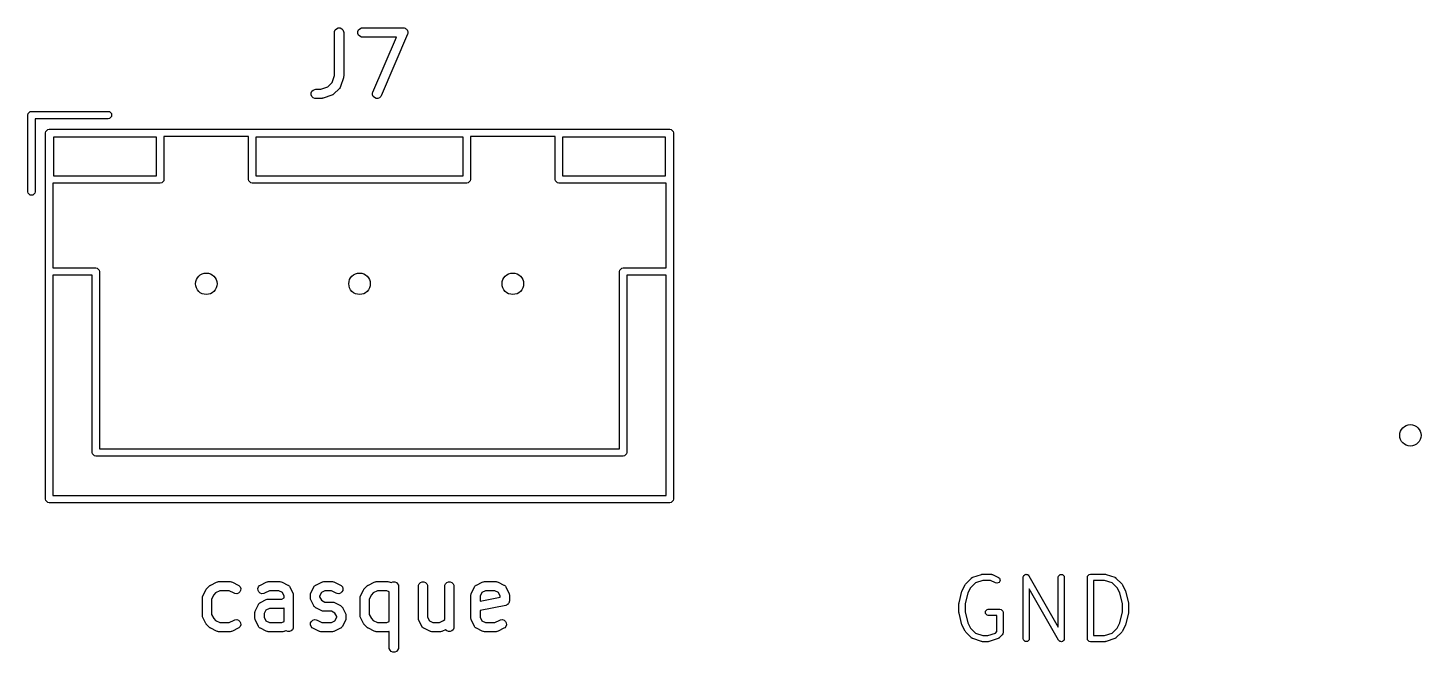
# Model space of a CAD drawing. Header units: inches. Extents: x 0.4 to 11.3, y -7.9 to -0.4.
# Drawn here: x 4.25 to 5.145, y -4.096 to -3.695 of the extents above; entities that cross this region are included whole.
import ezdxf

# ---------------------------------------------------------------- set-up
doc = ezdxf.new("R2010")
doc.units = ezdxf.units.IN
doc.header["$MEASUREMENT"] = 0
doc.layers.add('F.Silkscreen', color=41, linetype='CONTINUOUS', true_color=0xf2eda1)

msp = doc.modelspace()

# ---------------------------------------------------------------- linework, layer by layer
at = {"layer": 'F.Silkscreen', "linetype": 'CONTINUOUS'}
for p, q in [((4.44692, -3.69822), (4.44697, -3.69765)), ((4.44692, -3.72586), (4.44692, -3.69822)), ((4.44697, -3.69765), (4.44741, -3.69658)), ((4.44741, -3.69658), (4.44823, -3.69577)), ((4.44823, -3.69577), (4.44929, -3.69533)), ((4.44929, -3.69533), (4.45044, -3.69533)), ((4.45044, -3.69533), (4.45151, -3.69577)), ((4.45151, -3.69577), (4.45232, -3.69658)), ((4.45232, -3.69658), (4.45276, -3.69765)), ((4.45276, -3.69765), (4.45282, -3.69822)), ((4.45282, -3.69822), (4.45282, -3.72634)), ((4.46197, -3.69765), (4.46241, -3.69658)), ((4.46197, -3.6988), (4.46197, -3.69765)), ((4.46241, -3.69986), (4.46197, -3.6988)), ((4.46241, -3.69658), (4.46323, -3.69577)), ((4.46323, -3.70068), (4.46241, -3.69986)), ((4.46323, -3.69577), (4.46429, -3.69533)), ((4.46429, -3.70112), (4.46323, -3.70068)), ((4.46429, -3.69533), (4.46487, -3.69527)), ((4.46487, -3.70117), (4.46429, -3.70112)), ((4.46487, -3.69527), (4.49111, -3.69527)), ((4.48664, -3.70117), (4.46487, -3.70117)), ((4.47153, -3.73643), (4.48664, -3.70117)), ((4.49383, -3.69938), (4.47695, -3.73875)), ((4.49111, -3.69527), (4.49169, -3.69533)), ((4.49169, -3.69533), (4.49171, -3.69533)), ((4.49171, -3.69533), (4.49172, -3.69533)), ((4.49172, -3.69533), (4.49224, -3.69555)), ((4.49224, -3.69555), (4.49275, -3.69577)), ((4.49275, -3.69577), (4.49277, -3.69578)), ((4.49277, -3.69578), (4.49278, -3.69579)), ((4.49278, -3.69579), (4.49317, -3.69619)), ((4.49317, -3.69619), (4.49357, -3.69658)), ((4.49357, -3.69658), (4.49358, -3.6966)), ((4.49358, -3.6966), (4.49359, -3.69661)), ((4.49359, -3.69661), (4.4938, -3.69713)), ((4.4938, -3.69713), (4.49401, -3.69765)), ((4.494, -3.69883), (4.49383, -3.69938)), ((4.49401, -3.6988), (4.494, -3.69881)), ((4.494, -3.69881), (4.494, -3.69883)), ((4.49401, -3.69765), (4.49401, -3.69766)), ((4.49401, -3.69766), (4.49402, -3.69768)), ((4.49402, -3.69768), (4.49401, -3.69824)), ((4.49401, -3.69824), (4.49401, -3.6988)), ((4.44265, -3.73314), (4.44541, -3.73037)), ((4.44541, -3.73037), (4.44692, -3.72586)), ((4.45267, -3.72728), (4.4508, -3.7329)), ((4.45273, -3.72699), (4.45267, -3.72728)), ((4.45276, -3.72692), (4.45273, -3.72699)), ((4.45278, -3.72681), (4.45276, -3.72692)), ((4.4528, -3.72671), (4.45278, -3.72681)), ((4.45282, -3.72634), (4.45279, -3.72663)), ((4.45279, -3.72663), (4.4528, -3.72671)), ((4.43197, -3.73702), (4.43242, -3.73595)), ((4.43197, -3.73817), (4.43197, -3.73702)), ((4.43242, -3.73923), (4.43197, -3.73817)), ((4.43242, -3.73595), (4.43323, -3.73514)), ((4.43323, -3.74005), (4.43242, -3.73923)), ((4.43323, -3.73514), (4.43429, -3.7347)), ((4.43429, -3.7347), (4.43487, -3.73464)), ((4.43487, -3.73464), (4.43814, -3.73464)), ((4.43814, -3.73464), (4.44265, -3.73314)), ((4.44518, -3.73852), (4.43955, -3.74039)), ((4.44571, -3.73828), (4.44518, -3.73852)), ((4.44579, -3.73821), (4.44571, -3.73828)), ((4.44588, -3.73817), (4.44579, -3.73821)), ((4.44633, -3.7378), (4.44588, -3.73817)), ((4.45008, -3.73405), (4.44633, -3.7378)), ((4.45045, -3.73361), (4.45008, -3.73405)), ((4.45049, -3.73351), (4.45045, -3.73361)), ((4.45056, -3.73343), (4.45049, -3.73351)), ((4.4508, -3.7329), (4.45056, -3.73343)), ((4.47134, -3.73813), (4.47135, -3.73698)), ((4.47177, -3.7392), (4.47134, -3.73813)), ((4.47135, -3.73698), (4.47153, -3.73643)), ((4.47257, -3.74003), (4.47177, -3.7392)), ((4.47668, -3.73926), (4.47585, -3.74007)), ((4.47695, -3.73875), (4.47668, -3.73926)), ((4.43429, -3.74049), (4.43323, -3.74005)), ((4.43487, -3.74054), (4.43429, -3.74049)), ((4.43862, -3.74054), (4.43487, -3.74054)), ((4.43891, -3.74052), (4.43862, -3.74054)), ((4.43899, -3.74052), (4.43891, -3.74052)), ((4.43909, -3.7405), (4.43899, -3.74052)), ((4.4392, -3.74049), (4.43909, -3.7405)), ((4.43927, -3.74046), (4.4392, -3.74049)), ((4.43955, -3.74039), (4.43927, -3.74046)), ((4.47363, -3.74048), (4.47257, -3.74003)), ((4.47478, -3.74049), (4.47363, -3.74048)), ((4.47585, -3.74007), (4.47478, -3.74049)), ((4.25, -3.75118), (4.25018, -3.75028)), ((4.25, -3.80039), (4.25, -3.75118)), ((4.25018, -3.75028), (4.25146, -3.749)), ((4.25146, -3.749), (4.25236, -3.74882)), ((4.25236, -3.74882), (4.30157, -3.74882)), ((4.30157, -3.75354), (4.25472, -3.75354)), ((4.25472, -3.75354), (4.25472, -3.80039)), ((4.30157, -3.74882), (4.30248, -3.749)), ((4.30248, -3.75336), (4.30157, -3.75354)), ((4.30248, -3.749), (4.30376, -3.75028)), ((4.30376, -3.75209), (4.30248, -3.75336)), ((4.30376, -3.75028), (4.30376, -3.75209)), ((4.26142, -3.7626), (4.2616, -3.76169)), ((4.26142, -3.99764), (4.26142, -3.7626)), ((4.2616, -3.76169), (4.26288, -3.76042)), ((4.26288, -3.76042), (4.26378, -3.76024)), ((4.26378, -3.76024), (4.6622, -3.76024)), ((4.26654, -3.76535), (4.26654, -3.79016)), ((4.33268, -3.76535), (4.26654, -3.76535)), ((4.33268, -3.79016), (4.33268, -3.76535)), ((4.39173, -3.76496), (4.3374, -3.76496)), ((4.3374, -3.76496), (4.3374, -3.79252)), ((4.39173, -3.79252), (4.39173, -3.76496)), ((4.39646, -3.76535), (4.39646, -3.79016)), ((4.52953, -3.76535), (4.39646, -3.76535)), ((4.52953, -3.79016), (4.52953, -3.76535)), ((4.53425, -3.76496), (4.53425, -3.79252)), ((4.58858, -3.76496), (4.53425, -3.76496)), ((4.58858, -3.79252), (4.58858, -3.76496)), ((4.59331, -3.76535), (4.59331, -3.79016)), ((4.65945, -3.76535), (4.59331, -3.76535)), ((4.65945, -3.79016), (4.65945, -3.76535)), ((4.6622, -3.76024), (4.66311, -3.76042)), ((4.66311, -3.76042), (4.66439, -3.76169)), ((4.66439, -3.76169), (4.66457, -3.7626)), ((4.66457, -3.7626), (4.66457, -3.99764)), ((4.26654, -3.79016), (4.33268, -3.79016)), ((4.33722, -3.79342), (4.33594, -3.7947)), ((4.3374, -3.79252), (4.33722, -3.79342)), ((4.39191, -3.79342), (4.39173, -3.79252)), ((4.39319, -3.7947), (4.39191, -3.79342)), ((4.39646, -3.79016), (4.52953, -3.79016)), ((4.53407, -3.79342), (4.53279, -3.7947)), ((4.53425, -3.79252), (4.53407, -3.79342)), ((4.58876, -3.79342), (4.58858, -3.79252)), ((4.59004, -3.7947), (4.58876, -3.79342)), ((4.59331, -3.79016), (4.65945, -3.79016)), ((4.25018, -3.8013), (4.25, -3.80039)), ((4.25146, -3.80258), (4.25018, -3.8013)), ((4.25454, -3.8013), (4.25327, -3.80258)), ((4.25472, -3.80039), (4.25454, -3.8013)), ((4.33504, -3.79488), (4.26614, -3.79488)), ((4.26614, -3.79488), (4.26614, -3.84921)), ((4.33594, -3.7947), (4.33504, -3.79488)), ((4.39409, -3.79488), (4.39319, -3.7947)), ((4.53189, -3.79488), (4.39409, -3.79488)), ((4.53279, -3.7947), (4.53189, -3.79488)), ((4.59094, -3.79488), (4.59004, -3.7947)), ((4.65984, -3.79488), (4.59094, -3.79488)), ((4.65984, -3.84921), (4.65984, -3.79488)), ((4.25327, -3.80258), (4.25146, -3.80258)), ((4.26614, -3.84921), (4.2937, -3.84921)), ((4.26614, -3.85394), (4.26614, -3.99528)), ((4.29134, -3.85394), (4.26614, -3.85394)), ((4.29134, -3.96772), (4.29134, -3.85394)), ((4.2937, -3.84921), (4.2946, -3.84939)), ((4.2946, -3.84939), (4.29588, -3.85067)), ((4.29588, -3.85067), (4.29606, -3.85157)), ((4.29606, -3.85157), (4.29606, -3.96535)), ((4.62992, -3.85157), (4.6301, -3.85067)), ((4.62992, -3.96535), (4.62992, -3.85157)), ((4.6301, -3.85067), (4.63138, -3.84939)), ((4.63138, -3.84939), (4.63228, -3.84921)), ((4.63228, -3.84921), (4.65984, -3.84921)), ((4.65984, -3.85394), (4.63465, -3.85394)), ((4.63465, -3.85394), (4.63465, -3.96772)), ((4.65984, -3.99528), (4.65984, -3.85394)), ((4.29152, -3.96862), (4.29134, -3.96772)), ((4.2928, -3.9699), (4.29152, -3.96862)), ((4.2937, -3.97008), (4.2928, -3.9699)), ((4.46299, -3.97008), (4.2937, -3.97008)), ((4.29606, -3.96535), (4.46299, -3.96535)), ((4.46299, -3.96535), (4.62992, -3.96535)), ((4.63228, -3.97008), (4.46299, -3.97008)), ((4.63319, -3.9699), (4.63228, -3.97008)), ((4.63447, -3.96862), (4.63319, -3.9699)), ((4.63465, -3.96772), (4.63447, -3.96862)), ((4.2616, -3.99854), (4.26142, -3.99764)), ((4.26288, -3.99982), (4.2616, -3.99854)), ((4.26614, -3.99528), (4.65984, -3.99528)), ((4.66439, -3.99854), (4.66311, -3.99982)), ((4.66457, -3.99764), (4.66439, -3.99854)), ((4.26378, -4), (4.26288, -3.99982)), ((4.6622, -4), (4.26378, -4)), ((4.66311, -3.99982), (4.6622, -4)), ((4.36704, -4.05296), (4.36713, -4.05289)), ((4.36713, -4.05289), (4.3672, -4.05286)), ((4.3672, -4.05286), (4.36745, -4.0527)), ((4.36745, -4.0527), (4.3712, -4.05083)), ((4.3712, -4.05083), (4.37174, -4.05062)), ((4.37174, -4.05062), (4.37184, -4.05062)), ((4.37184, -4.05062), (4.37194, -4.05057)), ((4.37194, -4.05057), (4.37252, -4.05052)), ((4.37252, -4.05052), (4.38001, -4.05052)), ((4.38001, -4.05052), (4.38059, -4.05057)), ((4.38059, -4.05057), (4.38069, -4.05062)), ((4.38069, -4.05062), (4.38079, -4.05062)), ((4.38079, -4.05062), (4.38134, -4.05083)), ((4.38134, -4.05083), (4.38509, -4.0527)), ((4.38509, -4.0527), (4.38557, -4.05301)), ((4.39883, -4.05301), (4.39932, -4.0527)), ((4.39932, -4.0527), (4.40307, -4.05083)), ((4.40307, -4.05083), (4.40361, -4.05062)), ((4.40361, -4.05062), (4.40371, -4.05062)), ((4.40371, -4.05062), (4.40381, -4.05057)), ((4.40381, -4.05057), (4.40439, -4.05052)), ((4.40439, -4.05052), (4.41189, -4.05052)), ((4.41189, -4.05052), (4.41246, -4.05057)), ((4.41246, -4.05057), (4.41256, -4.05062)), ((4.41256, -4.05062), (4.41267, -4.05062)), ((4.41267, -4.05062), (4.41321, -4.05083)), ((4.41321, -4.05083), (4.41696, -4.0527)), ((4.41696, -4.0527), (4.41705, -4.05276)), ((4.41705, -4.05276), (4.4171, -4.05278)), ((4.4171, -4.05278), (4.41715, -4.05283)), ((4.41715, -4.05283), (4.41745, -4.05301)), ((4.43445, -4.05301), (4.43474, -4.05283)), ((4.43474, -4.05283), (4.4348, -4.05278)), ((4.4348, -4.05278), (4.43484, -4.05276)), ((4.43484, -4.05276), (4.43494, -4.0527)), ((4.43494, -4.0527), (4.43869, -4.05083)), ((4.43869, -4.05083), (4.43923, -4.05062)), ((4.43923, -4.05062), (4.43933, -4.05062)), ((4.43933, -4.05062), (4.43943, -4.05057)), ((4.43943, -4.05057), (4.44001, -4.05052)), ((4.44001, -4.05052), (4.44563, -4.05052)), ((4.44563, -4.05052), (4.44621, -4.05057)), ((4.44621, -4.05057), (4.44631, -4.05062)), ((4.44631, -4.05062), (4.44641, -4.05062)), ((4.44641, -4.05062), (4.44695, -4.05083)), ((4.44695, -4.05083), (4.4507, -4.0527)), ((4.4507, -4.0527), (4.45119, -4.05301)), ((4.46828, -4.05296), (4.46836, -4.05289)), ((4.46836, -4.05289), (4.46844, -4.05286)), ((4.46844, -4.05286), (4.46868, -4.0527)), ((4.46868, -4.0527), (4.47243, -4.05083)), ((4.47243, -4.05083), (4.47297, -4.05062)), ((4.47297, -4.05062), (4.47308, -4.05062)), ((4.47308, -4.05062), (4.47318, -4.05057)), ((4.47318, -4.05057), (4.47375, -4.05052)), ((4.47375, -4.05052), (4.48125, -4.05052)), ((4.48125, -4.05052), (4.48183, -4.05057)), ((4.48183, -4.05057), (4.48193, -4.05062)), ((4.48193, -4.05062), (4.48203, -4.05062)), ((4.48203, -4.05062), (4.48257, -4.05083)), ((4.48257, -4.05083), (4.48322, -4.05115)), ((4.48322, -4.05115), (4.48336, -4.05102)), ((4.48336, -4.05102), (4.48443, -4.05057)), ((4.48443, -4.05057), (4.48558, -4.05057)), ((4.48558, -4.05057), (4.48664, -4.05102)), ((4.48664, -4.05102), (4.48746, -4.05183)), ((4.48746, -4.05183), (4.4879, -4.05289)), ((4.4879, -4.05289), (4.48795, -4.05347)), ((4.5008, -4.05347), (4.50085, -4.05289)), ((4.50085, -4.05289), (4.50129, -4.05183)), ((4.50129, -4.05183), (4.50211, -4.05102)), ((4.50211, -4.05102), (4.50317, -4.05057)), ((4.50317, -4.05057), (4.50433, -4.05057)), ((4.50433, -4.05057), (4.50539, -4.05102)), ((4.50539, -4.05102), (4.5062, -4.05183)), ((4.5062, -4.05183), (4.50665, -4.05289)), ((4.50665, -4.05289), (4.5067, -4.05347)), ((4.51767, -4.05347), (4.51773, -4.05289)), ((4.51773, -4.05289), (4.51817, -4.05183)), ((4.51817, -4.05183), (4.51898, -4.05102)), ((4.51898, -4.05102), (4.52005, -4.05057)), ((4.52005, -4.05057), (4.5212, -4.05057)), ((4.5212, -4.05057), (4.52226, -4.05102)), ((4.52226, -4.05102), (4.52308, -4.05183)), ((4.52308, -4.05183), (4.52352, -4.05289)), ((4.52352, -4.05289), (4.52358, -4.05347)), ((4.53756, -4.05301), (4.53785, -4.05283)), ((4.53785, -4.05283), (4.53791, -4.05278)), ((4.53791, -4.05278), (4.53795, -4.05276)), ((4.53795, -4.05276), (4.53805, -4.0527)), ((4.53805, -4.0527), (4.5418, -4.05083)), ((4.5418, -4.05083), (4.54234, -4.05062)), ((4.54234, -4.05062), (4.54245, -4.05062)), ((4.54245, -4.05062), (4.54254, -4.05057)), ((4.54254, -4.05057), (4.54312, -4.05052)), ((4.54312, -4.05052), (4.55062, -4.05052)), ((4.55062, -4.05052), (4.55119, -4.05057)), ((4.55119, -4.05057), (4.55129, -4.05062)), ((4.55129, -4.05062), (4.5514, -4.05062)), ((4.5514, -4.05062), (4.55194, -4.05083)), ((4.55194, -4.05083), (4.55569, -4.0527)), ((4.55569, -4.0527), (4.55579, -4.05276)), ((4.55579, -4.05276), (4.55583, -4.05278)), ((4.55583, -4.05278), (4.55589, -4.05283)), ((4.55589, -4.05283), (4.55618, -4.05301)), ((4.84997, -4.05623), (4.85184, -4.05248)), ((4.85184, -4.05248), (4.85204, -4.05223)), ((4.85204, -4.05223), (4.85221, -4.05197)), ((4.85221, -4.05197), (4.85596, -4.04822)), ((4.85842, -4.05133), (4.85522, -4.05452)), ((4.85596, -4.04822), (4.85604, -4.04816)), ((4.85604, -4.04816), (4.85606, -4.04812)), ((4.85606, -4.04812), (4.85634, -4.04796)), ((4.85634, -4.04796), (4.8566, -4.04779)), ((4.8566, -4.04779), (4.85664, -4.04779)), ((4.85664, -4.04779), (4.85673, -4.04774)), ((4.85673, -4.04774), (4.86235, -4.04587)), ((4.8633, -4.0497), (4.85842, -4.05133)), ((4.86235, -4.04587), (4.86267, -4.04583)), ((4.86267, -4.04583), (4.86298, -4.04576)), ((4.86298, -4.04576), (4.8686, -4.04576)), ((4.86814, -4.0497), (4.8633, -4.0497)), ((4.87147, -4.05137), (4.86814, -4.0497)), ((4.8686, -4.04576), (4.8687, -4.04578)), ((4.8687, -4.04578), (4.86874, -4.04577)), ((4.86874, -4.04577), (4.86904, -4.04585)), ((4.86904, -4.04585), (4.86935, -4.04591)), ((4.86935, -4.04591), (4.86939, -4.04595)), ((4.86939, -4.04595), (4.86948, -4.04597)), ((4.86948, -4.04597), (4.87323, -4.04785)), ((4.87221, -4.05157), (4.87147, -4.05137)), ((4.87364, -4.05109), (4.87221, -4.05157)), ((4.87323, -4.04785), (4.87384, -4.04832)), ((4.87431, -4.04975), (4.87364, -4.05109)), ((4.87384, -4.04832), (4.87431, -4.04975)), ((4.88913, -4.04773), (4.88928, -4.04698)), ((4.88913, -4.0871), (4.88913, -4.04773)), ((4.88928, -4.04698), (4.88947, -4.04679)), ((4.88947, -4.04679), (4.88954, -4.04653)), ((4.88954, -4.04653), (4.88998, -4.04627)), ((4.88998, -4.04627), (4.89034, -4.04591)), ((4.89034, -4.04591), (4.89061, -4.04591)), ((4.89061, -4.04591), (4.89085, -4.04578)), ((4.89085, -4.04578), (4.89134, -4.04591)), ((4.89134, -4.04591), (4.89185, -4.04591)), ((4.89185, -4.04591), (4.89204, -4.04611)), ((4.89204, -4.04611), (4.8923, -4.04618)), ((4.8923, -4.04618), (4.89281, -4.04676)), ((4.89281, -4.04676), (4.91163, -4.07969)), ((4.91163, -4.04773), (4.91178, -4.04698)), ((4.91163, -4.07969), (4.91163, -4.04773)), ((4.91178, -4.04698), (4.91284, -4.04591)), ((4.91284, -4.04591), (4.91435, -4.04591)), ((4.91435, -4.04591), (4.91541, -4.04698)), ((4.91541, -4.04698), (4.91556, -4.04773)), ((4.91556, -4.04773), (4.91556, -4.0871)), ((4.93037, -4.04773), (4.93052, -4.04698)), ((4.93037, -4.0871), (4.93037, -4.04773)), ((4.93052, -4.04698), (4.93159, -4.04591)), ((4.93159, -4.04591), (4.93234, -4.04576)), ((4.93234, -4.04576), (4.94172, -4.04576)), ((4.9414, -4.0497), (4.93431, -4.0497)), ((4.93431, -4.0497), (4.93431, -4.08513)), ((4.94628, -4.05133), (4.9414, -4.0497)), ((4.94172, -4.04576), (4.94203, -4.04583)), ((4.94203, -4.04583), (4.94234, -4.04587)), ((4.94234, -4.04587), (4.94796, -4.04774)), ((4.94947, -4.05452), (4.94628, -4.05133)), ((4.94796, -4.04774), (4.94805, -4.04779)), ((4.94805, -4.04779), (4.94809, -4.04779)), ((4.94809, -4.04779), (4.94836, -4.04796)), ((4.94836, -4.04796), (4.94863, -4.04812)), ((4.94863, -4.04812), (4.94865, -4.04816)), ((4.94865, -4.04816), (4.94873, -4.04822)), ((4.94873, -4.04822), (4.95248, -4.05197)), ((4.95248, -4.05197), (4.95266, -4.05223)), ((4.95266, -4.05223), (4.95285, -4.05248)), ((4.95285, -4.05248), (4.95473, -4.05623)), ((4.36206, -4.06097), (4.36212, -4.06039)), ((4.36206, -4.07222), (4.36206, -4.06097)), ((4.36212, -4.06039), (4.36216, -4.0603)), ((4.36216, -4.0603), (4.36217, -4.06019)), ((4.36217, -4.06019), (4.36238, -4.05965)), ((4.36238, -4.05965), (4.36425, -4.0559)), ((4.36425, -4.0559), (4.36441, -4.05565)), ((4.36441, -4.05565), (4.36444, -4.05558)), ((4.36444, -4.05558), (4.3645, -4.0555)), ((4.3645, -4.0555), (4.36456, -4.05541)), ((4.36456, -4.05541), (4.36462, -4.05536)), ((4.36462, -4.05536), (4.3648, -4.05513)), ((4.3648, -4.05513), (4.36668, -4.05326)), ((4.36668, -4.05326), (4.3669, -4.05307)), ((4.3669, -4.05307), (4.36696, -4.05301)), ((4.36696, -4.05301), (4.36704, -4.05296)), ((4.36932, -4.05897), (4.36797, -4.06167)), ((4.36797, -4.06167), (4.36797, -4.07152)), ((4.37052, -4.05777), (4.36932, -4.05897)), ((4.37321, -4.05642), (4.37052, -4.05777)), ((4.37932, -4.05642), (4.37321, -4.05642)), ((4.38244, -4.05799), (4.37932, -4.05642)), ((4.38298, -4.05819), (4.38244, -4.05799)), ((4.38413, -4.05827), (4.38298, -4.05819)), ((4.38523, -4.05791), (4.38413, -4.05827)), ((4.3861, -4.05716), (4.38523, -4.05791)), ((4.38557, -4.05301), (4.38633, -4.05388)), ((4.38661, -4.05613), (4.3861, -4.05716)), ((4.38633, -4.05388), (4.38669, -4.05498)), ((4.38669, -4.05498), (4.38661, -4.05613)), ((4.39771, -4.05498), (4.39807, -4.05388)), ((4.39779, -4.05613), (4.39771, -4.05498)), ((4.3983, -4.05716), (4.39779, -4.05613)), ((4.39807, -4.05388), (4.39883, -4.05301)), ((4.39918, -4.05791), (4.3983, -4.05716)), ((4.40027, -4.05827), (4.39918, -4.05791)), ((4.40142, -4.05819), (4.40027, -4.05827)), ((4.40196, -4.05799), (4.40142, -4.05819)), ((4.40508, -4.05642), (4.40196, -4.05799)), ((4.40361, -4.06187), (4.40371, -4.06186)), ((4.40371, -4.06186), (4.40381, -4.06182)), ((4.40381, -4.06182), (4.40439, -4.06177)), ((4.40439, -4.06177), (4.41306, -4.06177)), ((4.41119, -4.05642), (4.40508, -4.05642)), ((4.41343, -4.05755), (4.41119, -4.05642)), ((4.41306, -4.06177), (4.41456, -4.06102)), ((4.41456, -4.05979), (4.41343, -4.05755)), ((4.41456, -4.06102), (4.41456, -4.05979)), ((4.41745, -4.05301), (4.41769, -4.05329)), ((4.41769, -4.05329), (4.41797, -4.05353)), ((4.41797, -4.05353), (4.41815, -4.05383)), ((4.41815, -4.05383), (4.4182, -4.05388)), ((4.4182, -4.05388), (4.41822, -4.05393)), ((4.41822, -4.05393), (4.41828, -4.05402)), ((4.41828, -4.05402), (4.42015, -4.05777)), ((4.42015, -4.05777), (4.42036, -4.05831)), ((4.42036, -4.05831), (4.42037, -4.05842)), ((4.42037, -4.05842), (4.42041, -4.05852)), ((4.42041, -4.05852), (4.42046, -4.05909)), ((4.42046, -4.05909), (4.42046, -4.07972)), ((4.43143, -4.05909), (4.43149, -4.05852)), ((4.43143, -4.06097), (4.43143, -4.05909)), ((4.43149, -4.06155), (4.43143, -4.06097)), ((4.43149, -4.05852), (4.43153, -4.05842)), ((4.43153, -4.06164), (4.43149, -4.06155)), ((4.43153, -4.05842), (4.43154, -4.05831)), ((4.43154, -4.06175), (4.43153, -4.06164)), ((4.43154, -4.05831), (4.43174, -4.05777)), ((4.43174, -4.06229), (4.43154, -4.06175)), ((4.43174, -4.05777), (4.43362, -4.05402)), ((4.43362, -4.05402), (4.43368, -4.05393)), ((4.43368, -4.05393), (4.43369, -4.05388)), ((4.43369, -4.05388), (4.43374, -4.05383)), ((4.43374, -4.05383), (4.43393, -4.05353)), ((4.43393, -4.05353), (4.4342, -4.05329)), ((4.4342, -4.05329), (4.43445, -4.05301)), ((4.43846, -4.05755), (4.43734, -4.05979)), ((4.43734, -4.05979), (4.43734, -4.06027)), ((4.43734, -4.06027), (4.43846, -4.06252)), ((4.4407, -4.05642), (4.43846, -4.05755)), ((4.44493, -4.05642), (4.4407, -4.05642)), ((4.44806, -4.05799), (4.44493, -4.05642)), ((4.4486, -4.05819), (4.44806, -4.05799)), ((4.44975, -4.05827), (4.4486, -4.05819)), ((4.45084, -4.05791), (4.44975, -4.05827)), ((4.45171, -4.05716), (4.45084, -4.05791)), ((4.45119, -4.05301), (4.45195, -4.05388)), ((4.45223, -4.05613), (4.45171, -4.05716)), ((4.45195, -4.05388), (4.45231, -4.05498)), ((4.45231, -4.05498), (4.45223, -4.05613)), ((4.4633, -4.06097), (4.46336, -4.06039)), ((4.4633, -4.07222), (4.4633, -4.06097)), ((4.46336, -4.06039), (4.4634, -4.0603)), ((4.4634, -4.0603), (4.46341, -4.06019)), ((4.46341, -4.06019), (4.46361, -4.05965)), ((4.46361, -4.05965), (4.46549, -4.0559)), ((4.46549, -4.0559), (4.46564, -4.05565)), ((4.46564, -4.05565), (4.46567, -4.05558)), ((4.46567, -4.05558), (4.46574, -4.0555)), ((4.46574, -4.0555), (4.4658, -4.05541)), ((4.4658, -4.05541), (4.46586, -4.05536)), ((4.46586, -4.05536), (4.46604, -4.05513)), ((4.46604, -4.05513), (4.46792, -4.05326)), ((4.46792, -4.05326), (4.46814, -4.05307)), ((4.46814, -4.05307), (4.46819, -4.05301)), ((4.46819, -4.05301), (4.46828, -4.05296)), ((4.47056, -4.05897), (4.46921, -4.06167)), ((4.46921, -4.06167), (4.46921, -4.07152)), ((4.47175, -4.05777), (4.47056, -4.05897)), ((4.47445, -4.05642), (4.47175, -4.05777)), ((4.48056, -4.05642), (4.47445, -4.05642)), ((4.48205, -4.05717), (4.48056, -4.05642)), ((4.48205, -4.07602), (4.48205, -4.05717)), ((4.48795, -4.05347), (4.48795, -4.09284)), ((4.5008, -4.07409), (4.5008, -4.05347)), ((4.5067, -4.05347), (4.5067, -4.0734)), ((4.51767, -4.07474), (4.51767, -4.05347)), ((4.52358, -4.05347), (4.52358, -4.07972)), ((4.53454, -4.05909), (4.5346, -4.05852)), ((4.53454, -4.07409), (4.53454, -4.05909)), ((4.5346, -4.05852), (4.53464, -4.05842)), ((4.53464, -4.05842), (4.53465, -4.05831)), ((4.53465, -4.05831), (4.53485, -4.05777)), ((4.53485, -4.05777), (4.53673, -4.05402)), ((4.53673, -4.05402), (4.53679, -4.05393)), ((4.53679, -4.05393), (4.5368, -4.05388)), ((4.5368, -4.05388), (4.53685, -4.05383)), ((4.53685, -4.05383), (4.53704, -4.05353)), ((4.53704, -4.05353), (4.53732, -4.05329)), ((4.53732, -4.05329), (4.53756, -4.05301)), ((4.54157, -4.05755), (4.54045, -4.05979)), ((4.54045, -4.05979), (4.54045, -4.06299)), ((4.54045, -4.06299), (4.55329, -4.06042)), ((4.54382, -4.05642), (4.54157, -4.05755)), ((4.54992, -4.05642), (4.54382, -4.05642)), ((4.55217, -4.05755), (4.54992, -4.05642)), ((4.55329, -4.05979), (4.55217, -4.05755)), ((4.55329, -4.06042), (4.55329, -4.05979)), ((4.55618, -4.05301), (4.55642, -4.05329)), ((4.55642, -4.05329), (4.5567, -4.05353)), ((4.5567, -4.05353), (4.55688, -4.05383)), ((4.55688, -4.05383), (4.55693, -4.05388)), ((4.55693, -4.05388), (4.55695, -4.05393)), ((4.55695, -4.05393), (4.55701, -4.05402)), ((4.55701, -4.05402), (4.55888, -4.05777)), ((4.55888, -4.05777), (4.55909, -4.05831)), ((4.55909, -4.05831), (4.5591, -4.05842)), ((4.5591, -4.05842), (4.55914, -4.05852)), ((4.55914, -4.05852), (4.5592, -4.05909)), ((4.5592, -4.05909), (4.5592, -4.06284)), ((4.84794, -4.06413), (4.84982, -4.05663)), ((4.84982, -4.05663), (4.84991, -4.05643)), ((4.84991, -4.05643), (4.84997, -4.05623)), ((4.85359, -4.05779), (4.85182, -4.06485)), ((4.85522, -4.05452), (4.85359, -4.05779)), ((4.91189, -4.08808), (4.89307, -4.05515)), ((4.89307, -4.05515), (4.89307, -4.0871)), ((4.95111, -4.05779), (4.94947, -4.05452)), ((4.95287, -4.06485), (4.95111, -4.05779)), ((4.95473, -4.05623), (4.95478, -4.05643)), ((4.95478, -4.05643), (4.95487, -4.05663)), ((4.95487, -4.05663), (4.95675, -4.06413)), ((4.39581, -4.07034), (4.39587, -4.06977)), ((4.39581, -4.07409), (4.39581, -4.07034)), ((4.39587, -4.06977), (4.39591, -4.06967)), ((4.39591, -4.06956), (4.39612, -4.06902)), ((4.39591, -4.06967), (4.39591, -4.06956)), ((4.39612, -4.06902), (4.398, -4.06527)), ((4.398, -4.06527), (4.39806, -4.06518)), ((4.39806, -4.06518), (4.39807, -4.06513)), ((4.39807, -4.06513), (4.39812, -4.06508)), ((4.39812, -4.06508), (4.3983, -4.06478)), ((4.3983, -4.06478), (4.39858, -4.06454)), ((4.39858, -4.06454), (4.39883, -4.06426)), ((4.39883, -4.06426), (4.39912, -4.06408)), ((4.39912, -4.06408), (4.39918, -4.06403)), ((4.39918, -4.06403), (4.39922, -4.06401)), ((4.39922, -4.06401), (4.39932, -4.06395)), ((4.39932, -4.06395), (4.40307, -4.06208)), ((4.40284, -4.06879), (4.40172, -4.07104)), ((4.40508, -4.06767), (4.40284, -4.06879)), ((4.40307, -4.06208), (4.40361, -4.06187)), ((4.41376, -4.06767), (4.40508, -4.06767)), ((4.41434, -4.06762), (4.41376, -4.06767)), ((4.41443, -4.06757), (4.41434, -4.06762)), ((4.41454, -4.06757), (4.41443, -4.06757)), ((4.41456, -4.06756), (4.41454, -4.06757)), ((4.41456, -4.07602), (4.41456, -4.06756)), ((4.43362, -4.06604), (4.43174, -4.06229)), ((4.43368, -4.06614), (4.43362, -4.06604)), ((4.43369, -4.06618), (4.43368, -4.06614)), ((4.43374, -4.06624), (4.43369, -4.06618)), ((4.43393, -4.06653), (4.43374, -4.06624)), ((4.4342, -4.06677), (4.43393, -4.06653)), ((4.43445, -4.06705), (4.4342, -4.06677)), ((4.43474, -4.06724), (4.43445, -4.06705)), ((4.4348, -4.06728), (4.43474, -4.06724)), ((4.43484, -4.0673), (4.4348, -4.06728)), ((4.43494, -4.06736), (4.43484, -4.0673)), ((4.43869, -4.06923), (4.43494, -4.06736)), ((4.43846, -4.06252), (4.4407, -4.06364)), ((4.43923, -4.06944), (4.43869, -4.06923)), ((4.43933, -4.06945), (4.43923, -4.06944)), ((4.43943, -4.06949), (4.43933, -4.06945)), ((4.44001, -4.06955), (4.43943, -4.06949)), ((4.44493, -4.06955), (4.44001, -4.06955)), ((4.4407, -4.06364), (4.44563, -4.06364)), ((4.44718, -4.07067), (4.44493, -4.06955)), ((4.44563, -4.06364), (4.44621, -4.0637)), ((4.44621, -4.0637), (4.44631, -4.06374)), ((4.44631, -4.06374), (4.44641, -4.06375)), ((4.44641, -4.06375), (4.44695, -4.06395)), ((4.44695, -4.06395), (4.4507, -4.06583)), ((4.4483, -4.07292), (4.44718, -4.07067)), ((4.4507, -4.06583), (4.4508, -4.06589)), ((4.4508, -4.06589), (4.45084, -4.0659)), ((4.45084, -4.0659), (4.4509, -4.06595)), ((4.4509, -4.06595), (4.45119, -4.06614)), ((4.45119, -4.06614), (4.45143, -4.06642)), ((4.45143, -4.06642), (4.45171, -4.06666)), ((4.45171, -4.06666), (4.4519, -4.06695)), ((4.4519, -4.06695), (4.45195, -4.06701)), ((4.45195, -4.06701), (4.45196, -4.06705)), ((4.45196, -4.06705), (4.45202, -4.06715)), ((4.45202, -4.06715), (4.4539, -4.0709)), ((4.55682, -4.06574), (4.54045, -4.06901)), ((4.54045, -4.06901), (4.54045, -4.0734)), ((4.55738, -4.06557), (4.55682, -4.06574)), ((4.55762, -4.06541), (4.55738, -4.06557)), ((4.55788, -4.0653), (4.55762, -4.06541)), ((4.55809, -4.06509), (4.55788, -4.0653)), ((4.55833, -4.06493), (4.55809, -4.06509)), ((4.55849, -4.06469), (4.55833, -4.06493)), ((4.5587, -4.06448), (4.55849, -4.06469)), ((4.55881, -4.06421), (4.5587, -4.06448)), ((4.55897, -4.06397), (4.55881, -4.06421)), ((4.55903, -4.06369), (4.55897, -4.06397)), ((4.55914, -4.06342), (4.55903, -4.06369)), ((4.5592, -4.06284), (4.55914, -4.06342)), ((4.84788, -4.06461), (4.84793, -4.06437)), ((4.84788, -4.07023), (4.84788, -4.06461)), ((4.84793, -4.07047), (4.84788, -4.07023)), ((4.84793, -4.06437), (4.84794, -4.06413)), ((4.84794, -4.07071), (4.84793, -4.07047)), ((4.84982, -4.07821), (4.84794, -4.07071)), ((4.85182, -4.06485), (4.85182, -4.06999)), ((4.85182, -4.06999), (4.85359, -4.07704)), ((4.86491, -4.06948), (4.86597, -4.06841)), ((4.86491, -4.07098), (4.86491, -4.06948)), ((4.86597, -4.06841), (4.86673, -4.06826)), ((4.86673, -4.06826), (4.87422, -4.06826)), ((4.87422, -4.06826), (4.87498, -4.06841)), ((4.87498, -4.06841), (4.87604, -4.06948)), ((4.87604, -4.06948), (4.87619, -4.07023)), ((4.87619, -4.07023), (4.87619, -4.08335)), ((4.95111, -4.07704), (4.95287, -4.06999)), ((4.95287, -4.06999), (4.95287, -4.06485)), ((4.95675, -4.07071), (4.95487, -4.07821)), ((4.95675, -4.06413), (4.95676, -4.06437)), ((4.95676, -4.07047), (4.95675, -4.07071)), ((4.95676, -4.06437), (4.95681, -4.06461)), ((4.95681, -4.07023), (4.95676, -4.07047)), ((4.95681, -4.06461), (4.95681, -4.07023)), ((4.36212, -4.07279), (4.36206, -4.07222)), ((4.36216, -4.07289), (4.36212, -4.07279)), ((4.36217, -4.073), (4.36216, -4.07289)), ((4.36238, -4.07354), (4.36217, -4.073)), ((4.36425, -4.07729), (4.36238, -4.07354)), ((4.36441, -4.07754), (4.36425, -4.07729)), ((4.36444, -4.07761), (4.36441, -4.07754)), ((4.3645, -4.07769), (4.36444, -4.07761)), ((4.36456, -4.07778), (4.3645, -4.07769)), ((4.36462, -4.07783), (4.36456, -4.07778)), ((4.3648, -4.07806), (4.36462, -4.07783)), ((4.36668, -4.07993), (4.3648, -4.07806)), ((4.36797, -4.07152), (4.36932, -4.07422)), ((4.36932, -4.07422), (4.37052, -4.07542)), ((4.37052, -4.07542), (4.37321, -4.07676)), ((4.37321, -4.07676), (4.37932, -4.07676)), ((4.37932, -4.07676), (4.38244, -4.0752)), ((4.38244, -4.0752), (4.38298, -4.07499)), ((4.38298, -4.07499), (4.38413, -4.07491)), ((4.38413, -4.07491), (4.38523, -4.07528)), ((4.38523, -4.07528), (4.3861, -4.07603)), ((4.38633, -4.0793), (4.38557, -4.08018)), ((4.3861, -4.07603), (4.38661, -4.07706)), ((4.38669, -4.07821), (4.38633, -4.0793)), ((4.38661, -4.07706), (4.38669, -4.07821)), ((4.39587, -4.07467), (4.39581, -4.07409)), ((4.39591, -4.07477), (4.39587, -4.07467)), ((4.39591, -4.07487), (4.39591, -4.07477)), ((4.39612, -4.07541), (4.39591, -4.07487)), ((4.398, -4.07916), (4.39612, -4.07541)), ((4.39806, -4.07926), (4.398, -4.07916)), ((4.39807, -4.0793), (4.39806, -4.07926)), ((4.39812, -4.07936), (4.39807, -4.0793)), ((4.3983, -4.07965), (4.39812, -4.07936)), ((4.39858, -4.0799), (4.3983, -4.07965)), ((4.40172, -4.07104), (4.40172, -4.0734)), ((4.40172, -4.0734), (4.40284, -4.07564)), ((4.40284, -4.07564), (4.40508, -4.07676)), ((4.40508, -4.07676), (4.41306, -4.07676)), ((4.41306, -4.07676), (4.41456, -4.07602)), ((4.42046, -4.07972), (4.42041, -4.08029)), ((4.43145, -4.07821), (4.43154, -4.07706)), ((4.43182, -4.0793), (4.43145, -4.07821)), ((4.43154, -4.07706), (4.43205, -4.07603)), ((4.43257, -4.08018), (4.43182, -4.0793)), ((4.43205, -4.07603), (4.43292, -4.07528)), ((4.43292, -4.07528), (4.43401, -4.07491)), ((4.43401, -4.07491), (4.43516, -4.07499)), ((4.43516, -4.07499), (4.4357, -4.0752)), ((4.4357, -4.0752), (4.43883, -4.07676)), ((4.43883, -4.07676), (4.44493, -4.07676)), ((4.44493, -4.07676), (4.44718, -4.07564)), ((4.44718, -4.07564), (4.4483, -4.0734)), ((4.4483, -4.0734), (4.4483, -4.07292)), ((4.45171, -4.07965), (4.45143, -4.0799)), ((4.4519, -4.07936), (4.45171, -4.07965)), ((4.45195, -4.0793), (4.4519, -4.07936)), ((4.45196, -4.07926), (4.45195, -4.0793)), ((4.45202, -4.07916), (4.45196, -4.07926)), ((4.4539, -4.07541), (4.45202, -4.07916)), ((4.4539, -4.0709), (4.4541, -4.07144)), ((4.4541, -4.07487), (4.4539, -4.07541)), ((4.4541, -4.07144), (4.45411, -4.07154)), ((4.45411, -4.07477), (4.4541, -4.07487)), ((4.45411, -4.07154), (4.45415, -4.07164)), ((4.45415, -4.07467), (4.45411, -4.07477)), ((4.45415, -4.07164), (4.45421, -4.07222)), ((4.45421, -4.07409), (4.45415, -4.07467)), ((4.45421, -4.07222), (4.45421, -4.07409)), ((4.46336, -4.07279), (4.4633, -4.07222)), ((4.4634, -4.07289), (4.46336, -4.07279)), ((4.46341, -4.073), (4.4634, -4.07289)), ((4.46361, -4.07354), (4.46341, -4.073)), ((4.46549, -4.07729), (4.46361, -4.07354)), ((4.46564, -4.07754), (4.46549, -4.07729)), ((4.46567, -4.07761), (4.46564, -4.07754)), ((4.46574, -4.07769), (4.46567, -4.07761)), ((4.4658, -4.07778), (4.46574, -4.07769)), ((4.46586, -4.07783), (4.4658, -4.07778)), ((4.46604, -4.07806), (4.46586, -4.07783)), ((4.46792, -4.07993), (4.46604, -4.07806)), ((4.46921, -4.07152), (4.47056, -4.07422)), ((4.47056, -4.07422), (4.47175, -4.07542)), ((4.47175, -4.07542), (4.47445, -4.07676)), ((4.47445, -4.07676), (4.48056, -4.07676)), ((4.48056, -4.07676), (4.48205, -4.07602)), ((4.50085, -4.07467), (4.5008, -4.07409)), ((4.50089, -4.07477), (4.50085, -4.07467)), ((4.5009, -4.07487), (4.50089, -4.07477)), ((4.50111, -4.07541), (4.5009, -4.07487)), ((4.50298, -4.07916), (4.50111, -4.07541)), ((4.50304, -4.07926), (4.50298, -4.07916)), ((4.50306, -4.0793), (4.50304, -4.07926)), ((4.50311, -4.07936), (4.50306, -4.0793)), ((4.50329, -4.07965), (4.50311, -4.07936)), ((4.50357, -4.0799), (4.50329, -4.07965)), ((4.5067, -4.0734), (4.50783, -4.07564)), ((4.50783, -4.07564), (4.51007, -4.07676)), ((4.51007, -4.07676), (4.5143, -4.07676)), ((4.5143, -4.07676), (4.517, -4.07542)), ((4.517, -4.07542), (4.51767, -4.07474)), ((4.52358, -4.07972), (4.52352, -4.08029)), ((4.5346, -4.07467), (4.53454, -4.07409)), ((4.53464, -4.07477), (4.5346, -4.07467)), ((4.53465, -4.07487), (4.53464, -4.07477)), ((4.53485, -4.07541), (4.53465, -4.07487)), ((4.53673, -4.07916), (4.53485, -4.07541)), ((4.53679, -4.07926), (4.53673, -4.07916)), ((4.5368, -4.0793), (4.53679, -4.07926)), ((4.53685, -4.07936), (4.5368, -4.0793)), ((4.53704, -4.07965), (4.53685, -4.07936)), ((4.53732, -4.0799), (4.53704, -4.07965)), ((4.54045, -4.0734), (4.54157, -4.07564)), ((4.54157, -4.07564), (4.54382, -4.07676)), ((4.54382, -4.07676), (4.54992, -4.07676)), ((4.54992, -4.07676), (4.55305, -4.0752)), ((4.55305, -4.0752), (4.55359, -4.07499)), ((4.55359, -4.07499), (4.55474, -4.07491)), ((4.55474, -4.07491), (4.55583, -4.07528)), ((4.55583, -4.07528), (4.5567, -4.07603)), ((4.55693, -4.0793), (4.55618, -4.08018)), ((4.5567, -4.07603), (4.55722, -4.07706)), ((4.5573, -4.07821), (4.55693, -4.0793)), ((4.55722, -4.07706), (4.5573, -4.07821)), ((4.84991, -4.0784), (4.84982, -4.07821)), ((4.84997, -4.07861), (4.84991, -4.0784)), ((4.85184, -4.08236), (4.84997, -4.07861)), ((4.85359, -4.07704), (4.85522, -4.08031)), ((4.86597, -4.07205), (4.86491, -4.07098)), ((4.86673, -4.0722), (4.86597, -4.07205)), ((4.87226, -4.0722), (4.86673, -4.0722)), ((4.87226, -4.08254), (4.87226, -4.0722)), ((4.94947, -4.08031), (4.95111, -4.07704)), ((4.95473, -4.07861), (4.95285, -4.08236)), ((4.95478, -4.0784), (4.95473, -4.07861)), ((4.95487, -4.07821), (4.95478, -4.0784)), ((4.3669, -4.08012), (4.36668, -4.07993)), ((4.36696, -4.08018), (4.3669, -4.08012)), ((4.36704, -4.08023), (4.36696, -4.08018)), ((4.36713, -4.0803), (4.36704, -4.08023)), ((4.3672, -4.08033), (4.36713, -4.0803)), ((4.36745, -4.08048), (4.3672, -4.08033)), ((4.3712, -4.08236), (4.36745, -4.08048)), ((4.37174, -4.08257), (4.3712, -4.08236)), ((4.37184, -4.08257), (4.37174, -4.08257)), ((4.37194, -4.08261), (4.37184, -4.08257)), ((4.37252, -4.08267), (4.37194, -4.08261)), ((4.38001, -4.08267), (4.37252, -4.08267)), ((4.38059, -4.08261), (4.38001, -4.08267)), ((4.38069, -4.08257), (4.38059, -4.08261)), ((4.38079, -4.08257), (4.38069, -4.08257)), ((4.38134, -4.08236), (4.38079, -4.08257)), ((4.38509, -4.08048), (4.38134, -4.08236)), ((4.38557, -4.08018), (4.38509, -4.08048)), ((4.39883, -4.08018), (4.39858, -4.0799)), ((4.39912, -4.08036), (4.39883, -4.08018)), ((4.39918, -4.08041), (4.39912, -4.08036)), ((4.39922, -4.08042), (4.39918, -4.08041)), ((4.39932, -4.08048), (4.39922, -4.08042)), ((4.40307, -4.08236), (4.39932, -4.08048)), ((4.40361, -4.08257), (4.40307, -4.08236)), ((4.40371, -4.08257), (4.40361, -4.08257)), ((4.40381, -4.08261), (4.40371, -4.08257)), ((4.40439, -4.08267), (4.40381, -4.08261)), ((4.41376, -4.08267), (4.40439, -4.08267)), ((4.41434, -4.08261), (4.41376, -4.08267)), ((4.41443, -4.08257), (4.41434, -4.08261)), ((4.41454, -4.08257), (4.41443, -4.08257)), ((4.41508, -4.08236), (4.41454, -4.08257)), ((4.41573, -4.08203), (4.41508, -4.08236)), ((4.41587, -4.08217), (4.41573, -4.08203)), ((4.41693, -4.08261), (4.41587, -4.08217)), ((4.41809, -4.08261), (4.41693, -4.08261)), ((4.41915, -4.08217), (4.41809, -4.08261)), ((4.41997, -4.08136), (4.41915, -4.08217)), ((4.42041, -4.08029), (4.41997, -4.08136)), ((4.43306, -4.08048), (4.43257, -4.08018)), ((4.43681, -4.08236), (4.43306, -4.08048)), ((4.43735, -4.08257), (4.43681, -4.08236)), ((4.43746, -4.08257), (4.43735, -4.08257)), ((4.43756, -4.08261), (4.43746, -4.08257)), ((4.43813, -4.08267), (4.43756, -4.08261)), ((4.44563, -4.08267), (4.43813, -4.08267)), ((4.44621, -4.08261), (4.44563, -4.08267)), ((4.44631, -4.08257), (4.44621, -4.08261)), ((4.44641, -4.08257), (4.44631, -4.08257)), ((4.44695, -4.08236), (4.44641, -4.08257)), ((4.4507, -4.08048), (4.44695, -4.08236)), ((4.4508, -4.08042), (4.4507, -4.08048)), ((4.45084, -4.08041), (4.4508, -4.08042)), ((4.4509, -4.08036), (4.45084, -4.08041)), ((4.45119, -4.08018), (4.4509, -4.08036)), ((4.45143, -4.0799), (4.45119, -4.08018)), ((4.46814, -4.08012), (4.46792, -4.07993)), ((4.46819, -4.08018), (4.46814, -4.08012)), ((4.46828, -4.08023), (4.46819, -4.08018)), ((4.46836, -4.0803), (4.46828, -4.08023)), ((4.46844, -4.08033), (4.46836, -4.0803)), ((4.46868, -4.08048), (4.46844, -4.08033)), ((4.47243, -4.08236), (4.46868, -4.08048)), ((4.47297, -4.08257), (4.47243, -4.08236)), ((4.47308, -4.08257), (4.47297, -4.08257)), ((4.47318, -4.08261), (4.47308, -4.08257)), ((4.47375, -4.08267), (4.47318, -4.08261)), ((4.48125, -4.08267), (4.47375, -4.08267)), ((4.48183, -4.08261), (4.48125, -4.08267)), ((4.48193, -4.08257), (4.48183, -4.08261)), ((4.48203, -4.08257), (4.48193, -4.08257)), ((4.48205, -4.08256), (4.48203, -4.08257)), ((4.48205, -4.09284), (4.48205, -4.08256)), ((4.50381, -4.08018), (4.50357, -4.0799)), ((4.50411, -4.08036), (4.50381, -4.08018)), ((4.50416, -4.08041), (4.50411, -4.08036)), ((4.50421, -4.08042), (4.50416, -4.08041)), ((4.5043, -4.08048), (4.50421, -4.08042)), ((4.50805, -4.08236), (4.5043, -4.08048)), ((4.50859, -4.08257), (4.50805, -4.08236)), ((4.5087, -4.08257), (4.50859, -4.08257)), ((4.5088, -4.08261), (4.5087, -4.08257)), ((4.50937, -4.08267), (4.5088, -4.08261)), ((4.515, -4.08267), (4.50937, -4.08267)), ((4.51557, -4.08261), (4.515, -4.08267)), ((4.51567, -4.08257), (4.51557, -4.08261)), ((4.51578, -4.08257), (4.51567, -4.08257)), ((4.51632, -4.08236), (4.51578, -4.08257)), ((4.51822, -4.08141), (4.51632, -4.08236)), ((4.51898, -4.08217), (4.51822, -4.08141)), ((4.52005, -4.08261), (4.51898, -4.08217)), ((4.5212, -4.08261), (4.52005, -4.08261)), ((4.52226, -4.08217), (4.5212, -4.08261)), ((4.52308, -4.08136), (4.52226, -4.08217)), ((4.52352, -4.08029), (4.52308, -4.08136)), ((4.53756, -4.08018), (4.53732, -4.0799)), ((4.53785, -4.08036), (4.53756, -4.08018)), ((4.53791, -4.08041), (4.53785, -4.08036)), ((4.53795, -4.08042), (4.53791, -4.08041)), ((4.53805, -4.08048), (4.53795, -4.08042)), ((4.5418, -4.08236), (4.53805, -4.08048)), ((4.54234, -4.08257), (4.5418, -4.08236)), ((4.54245, -4.08257), (4.54234, -4.08257)), ((4.54254, -4.08261), (4.54245, -4.08257)), ((4.54312, -4.08267), (4.54254, -4.08261)), ((4.55062, -4.08267), (4.54312, -4.08267)), ((4.55119, -4.08261), (4.55062, -4.08267)), ((4.55129, -4.08257), (4.55119, -4.08261)), ((4.5514, -4.08257), (4.55129, -4.08257)), ((4.55194, -4.08236), (4.5514, -4.08257)), ((4.55569, -4.08048), (4.55194, -4.08236)), ((4.55618, -4.08018), (4.55569, -4.08048)), ((4.85204, -4.08261), (4.85184, -4.08236)), ((4.85221, -4.08287), (4.85204, -4.08261)), ((4.85596, -4.08662), (4.85221, -4.08287)), ((4.85522, -4.08031), (4.85842, -4.08351)), ((4.85604, -4.08668), (4.85596, -4.08662)), ((4.85606, -4.08672), (4.85604, -4.08668)), ((4.85634, -4.08687), (4.85606, -4.08672)), ((4.8566, -4.08705), (4.85634, -4.08687)), ((4.85664, -4.08705), (4.8566, -4.08705)), ((4.85673, -4.0871), (4.85664, -4.08705)), ((4.86235, -4.08897), (4.85673, -4.0871)), ((4.85842, -4.08351), (4.8633, -4.08513)), ((4.8633, -4.08513), (4.86641, -4.08513)), ((4.86641, -4.08513), (4.87129, -4.08351)), ((4.87297, -4.0871), (4.86735, -4.08897)), ((4.87129, -4.08351), (4.87226, -4.08254)), ((4.87306, -4.08705), (4.87297, -4.0871)), ((4.8731, -4.08705), (4.87306, -4.08705)), ((4.87337, -4.08687), (4.8731, -4.08705)), ((4.87364, -4.08672), (4.87337, -4.08687)), ((4.87366, -4.08668), (4.87364, -4.08672)), ((4.87374, -4.08662), (4.87366, -4.08668)), ((4.87562, -4.08475), (4.87374, -4.08662)), ((4.87604, -4.08411), (4.87562, -4.08475)), ((4.87619, -4.08335), (4.87604, -4.08411)), ((4.88928, -4.08786), (4.88913, -4.0871)), ((4.89034, -4.08892), (4.88928, -4.08786)), ((4.89292, -4.08786), (4.89185, -4.08892)), ((4.89307, -4.0871), (4.89292, -4.08786)), ((4.91239, -4.08866), (4.91189, -4.08808)), ((4.91265, -4.08873), (4.91239, -4.08866)), ((4.91471, -4.08856), (4.91435, -4.08892)), ((4.91515, -4.08831), (4.91471, -4.08856)), ((4.91522, -4.08805), (4.91515, -4.08831)), ((4.91541, -4.08786), (4.91522, -4.08805)), ((4.91556, -4.0871), (4.91541, -4.08786)), ((4.93052, -4.08786), (4.93037, -4.0871)), ((4.93159, -4.08892), (4.93052, -4.08786)), ((4.93431, -4.08513), (4.9414, -4.08513)), ((4.9414, -4.08513), (4.94628, -4.08351)), ((4.94796, -4.0871), (4.94234, -4.08897)), ((4.94628, -4.08351), (4.94947, -4.08031)), ((4.94805, -4.08705), (4.94796, -4.0871)), ((4.94809, -4.08705), (4.94805, -4.08705)), ((4.94836, -4.08687), (4.94809, -4.08705)), ((4.94863, -4.08672), (4.94836, -4.08687)), ((4.94865, -4.08668), (4.94863, -4.08672)), ((4.94873, -4.08662), (4.94865, -4.08668)), ((4.95248, -4.08287), (4.94873, -4.08662)), ((4.95266, -4.08261), (4.95248, -4.08287)), ((4.95285, -4.08236), (4.95266, -4.08261)), ((4.48211, -4.09342), (4.48205, -4.09284)), ((4.48255, -4.09448), (4.48211, -4.09342)), ((4.48336, -4.0953), (4.48255, -4.09448)), ((4.48443, -4.09574), (4.48336, -4.0953)), ((4.48558, -4.09574), (4.48443, -4.09574)), ((4.48664, -4.0953), (4.48558, -4.09574)), ((4.48746, -4.09448), (4.48664, -4.0953)), ((4.4879, -4.09342), (4.48746, -4.09448)), ((4.48795, -4.09284), (4.4879, -4.09342)), ((4.86267, -4.08901), (4.86235, -4.08897)), ((4.86298, -4.08907), (4.86267, -4.08901)), ((4.86673, -4.08907), (4.86298, -4.08907)), ((4.86704, -4.08901), (4.86673, -4.08907)), ((4.86735, -4.08897), (4.86704, -4.08901)), ((4.89185, -4.08892), (4.89034, -4.08892)), ((4.91284, -4.08892), (4.91265, -4.08873)), ((4.91335, -4.08892), (4.91284, -4.08892)), ((4.91384, -4.08906), (4.91335, -4.08892)), ((4.91408, -4.08892), (4.91384, -4.08906)), ((4.91435, -4.08892), (4.91408, -4.08892)), ((4.93234, -4.08907), (4.93159, -4.08892)), ((4.94172, -4.08907), (4.93234, -4.08907)), ((4.94203, -4.08901), (4.94172, -4.08907)), ((4.94234, -4.08897), (4.94203, -4.08901))]:
    msp.add_line(p, q, dxfattribs=at)
at = {"layer": 'F.Silkscreen'}
for centre in [(4.36457, -3.85945), (4.36457, -3.85945), (4.46299, -3.85945), (4.46299, -3.85945), (4.56142, -3.85945), (4.56142, -3.85945), (5.1378, -3.95669), (5.1378, -3.95669)]:
    msp.add_circle(centre, 0.00689, dxfattribs=at)

doc.saveas('drawing.dxf')
